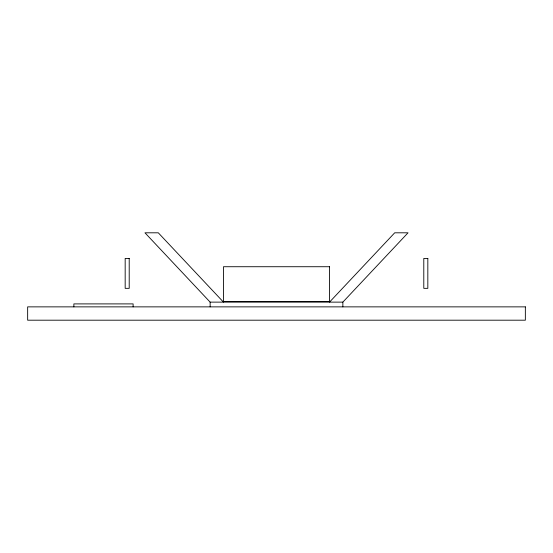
<?xml version="1.0" encoding="UTF-8"?>
<svg xmlns="http://www.w3.org/2000/svg" width="553" height="553" viewBox="0 0 553 553"><rect width="100%" height="100%" fill="white"/><g stroke="black" fill="none" stroke-linecap="round" stroke-linejoin="round"><path stroke-width="0.83" d="M329.526 302.125L394.704 232.806L408.038 232.806L342.86 302.125L342.86 306.867M223.474 302.125L158.296 232.806L144.962 232.806L210.14 302.125L342.86 302.125M210.14 302.125L210.14 306.867M133.114 306.867L133.114 303.901L73.867 303.901L73.867 306.867M129.208 258.431L125.172 258.431L125.172 288.348L129.208 288.348L129.208 258.431M427.828 258.431L423.792 258.431L423.792 288.348L427.828 288.348L427.828 258.431M329.526 266.726L223.474 266.726L223.474 301.53L329.526 301.53L329.526 266.726M525.35 306.867L27.65 306.867L27.65 320.194L525.35 320.194L525.35 306.867"/></g></svg>
